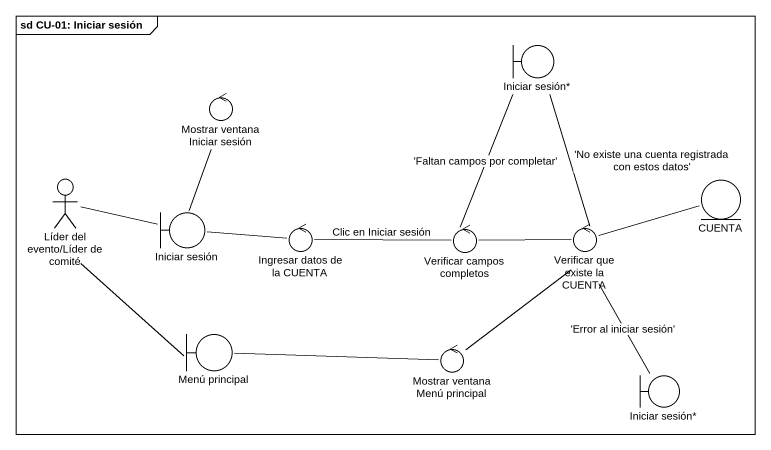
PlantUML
@startuml
mainframe sd CU-01: Iniciar sesión
boundary "Iniciar sesión*" as Iniciar_sesión
control "Mostrar ventana Iniciar sesión" as Mostrar_ventana_Iniciar
actor "Líder del evento/Líder de comité" as Líder_del_evento_Líder_de
entity CUENTA
boundary "Iniciar sesión" as Iniciar_sesión_2
control "Ingresar datos de la CUENTA" as Ingresar_datos_de_la_CUENTA
control "Verificar campos completos" as Verificar_campos_completos
control "Verificar que existe la CUENTA" as Verificar_que_existe_la
boundary "Menú principal" as Menú_principal
control "Mostrar ventana Menú principal" as Mostrar_ventana_Menú
boundary "Iniciar sesión*" as Iniciar_sesión_3
Mostrar_ventana_Iniciar -- Iniciar_sesión_2
Líder_del_evento_Líder_de -right- Iniciar_sesión_2
Líder_del_evento_Líder_de -- Menú_principal
Iniciar_sesión_2 -right- Ingresar_datos_de_la_CUENTA
Ingresar_datos_de_la_CUENTA -right- Verificar_campos_completos : Clic en Iniciar sesión
Verificar_campos_completos -up- Iniciar_sesión : 'Faltan campos por completar'
Verificar_campos_completos -right- Verificar_que_existe_la
Verificar_que_existe_la -up- Iniciar_sesión : 'No existe una cuenta registrada con estos datos'
Verificar_que_existe_la -right- CUENTA
Verificar_que_existe_la -- Mostrar_ventana_Menú
Verificar_que_existe_la -- Iniciar_sesión_3 : 'Error al iniciar sesión'
Mostrar_ventana_Menú -left- Menú_principal
@enduml
